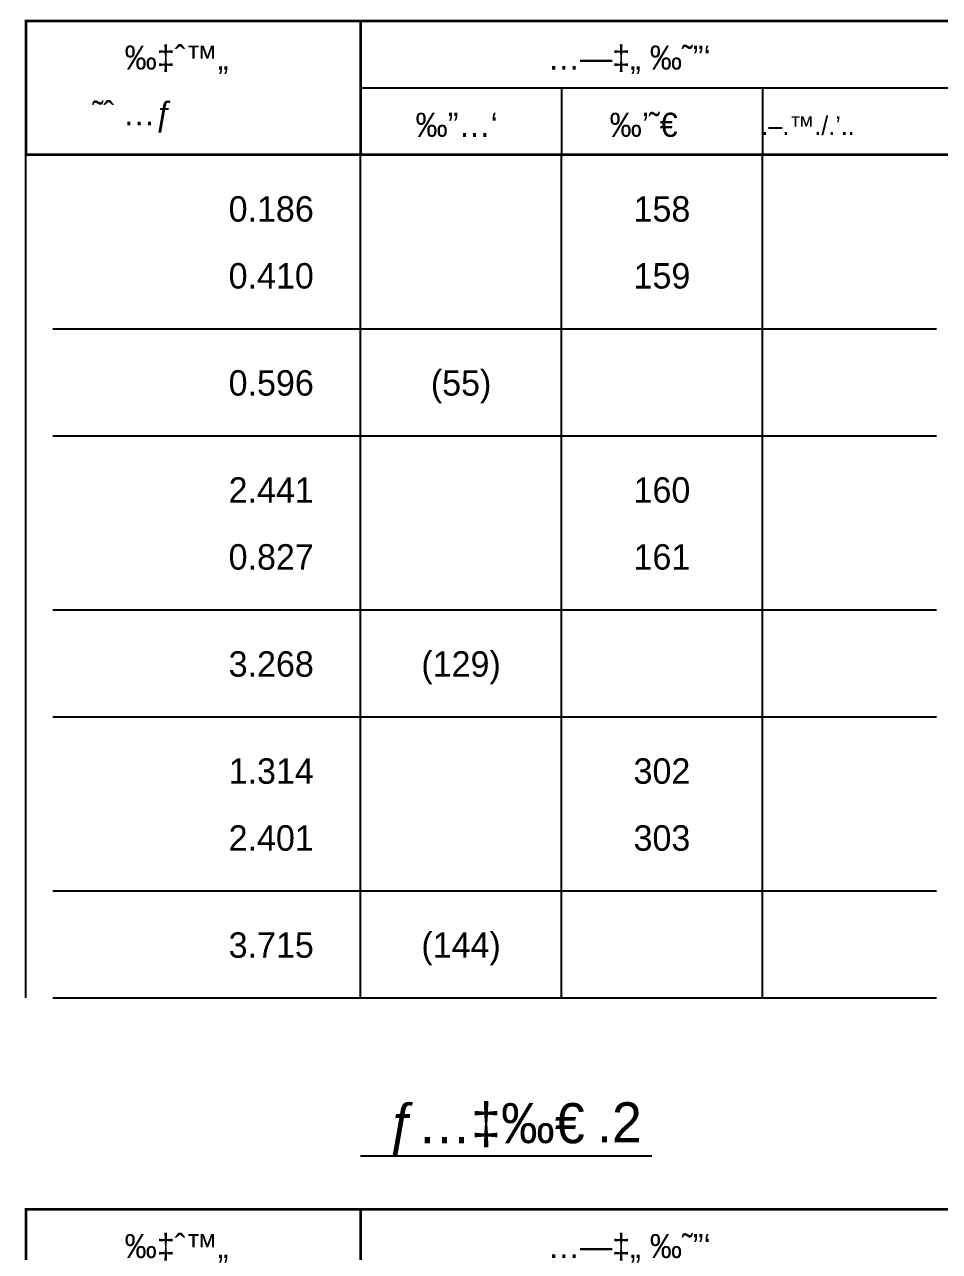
# Model space of a CAD drawing. Extents: x 187751 to 188722, y 663209 to 663959.
# Drawn here: x 188591.6 to 188677, y 663677.4 to 663791.9 of the extents above; entities that cross this region are included whole.
import ezdxf
from ezdxf.enums import TextEntityAlignment as Align

# ---------------------------------------------------------------- set-up
doc = ezdxf.new("R2010")
doc.units = 0
doc.header["$LTSCALE"] = 0.3
doc.layers.get('0').update_dxf_attribs({"linetype": 'CONTINUOUS'})
doc.layers.add('TR_TABLES', color=7, linetype='CONTINUOUS')
doc.styles.add('HEBTXT', font='HEBTXT')
doc.styles.add('TAZAR_HEBTXT', font='HEBTXT')
doc.styles.add('TRHEBTXT', font='HEBTXT')

# ---------------------------------------------------------------- blocks, each defined once
blk = doc.blocks.new('TAZAR_TABLE_D')
for p, q in [((-45, 4), (-23.25967361202769, 3.997639637888368)), ((0, 0), (0, -10)), ((-45, -5), (0, -5)), ((-30, -5), (-30, -10)), ((-15, -5), (-15, -10))]:
    blk.add_line(p, q)
at = {"const_width": 0.2}
for points in [[(-70, -10), (-70, 0), (0, 0)], [(-45, 0), (-45, -10)], [(0, -10), (0, 0)], [(0, -10), (-70, -10)]]:
    blk.add_lwpolyline(points, dxfattribs=at)
at = {"style": 'TRHEBTXT'}
for s, height, p in [('„—…‡', 3, (-42.98629970610126, 4.939512980673018)), ('‰‡ˆ™„', 1.8, (-62.62907513403415, -3.643928210847936)), ('…—‡„ ‰˜”‘', 1.8, (-31.02781970951464, -3.643928210847936)), ('˜ˆ …ƒ', 1.8, (-65.01719461659745, -7.810474348291528)), ('‰”…‘', 1.8, (-40.90346403096549, -8.66743110081876)), ('‰’˜€', 1.8, (-26.40854717621642, -8.66743110081876)), ('.–.™./.’..', 1.399999999999999, (-15.07006810316232, -8.526718690245573))]:
    blk.add_text(s, height=height, dxfattribs=at).set_placement(p)
blk = doc.blocks.new('TAZAR_TABLE_U')
for p, q in [((-45, 4), (-23.25967361202769, 3.997639637888368)), ((0, 0), (0, -10)), ((-45, -5), (0, -5)), ((-30, -5), (-30, -10)), ((-15, -5), (-15, -10))]:
    blk.add_line(p, q)
at = {"const_width": 0.2}
for points in [[(-70, -10), (-70, 0), (0, 0)], [(-45, 0), (-45, -10)], [(0, -10), (0, 0)], [(0, -10), (-70, -10)]]:
    blk.add_lwpolyline(points, dxfattribs=at)
at = {"style": 'TRHEBTXT'}
for s, height, p in [('ƒ…‡‰€', 3, (-42.98629970610126, 4.939512980673018)), ('‰‡ˆ™„', 1.8, (-62.62907513403415, -3.643928210847936)), ('…—‡„ ‰˜”‘', 1.8, (-31.02781970951464, -3.643928210847936)), ('˜ˆ …ƒ', 1.8, (-65.29699131217205, -7.810474348291528)), ('‰”…‘', 1.8, (-39.98230454246107, -8.66743110081876)), ('‰’˜€', 1.8, (-25.19267726390365, -8.66743110081876)), ('.–.™./.’..', 1.399999999999999, (-14.81242482834955, -8.363767195568698))]:
    blk.add_text(s, height=height, dxfattribs=at).set_placement(p)

msp = doc.modelspace()

# ---------------------------------------------------------------- linework, layer by layer
at = {"layer": 'TR_TABLES'}
for p, q in [((188591.6783679661, 663773.5385242956), (188591.6783679661, 663779.7885242956)), ((188622.9283679661, 663773.5385242956), (188622.9283679661, 663779.7885242956)), ((188641.6783679661, 663773.5385242956), (188641.6783679661, 663779.7885242956)), ((188660.4283679661, 663773.5385242956), (188660.4283679661, 663779.7885242956)), ((188591.6783679661, 663767.2885242956), (188591.6783679661, 663773.5385242956)), ((188622.9283679661, 663767.2885242956), (188622.9283679661, 663773.5385242956)), ((188641.6783679661, 663767.2885242956), (188641.6783679661, 663773.5385242956)), ((188660.4283679661, 663767.2885242956), (188660.4283679661, 663773.5385242956)), ((188591.6783679661, 663753.5385242956), (188591.6783679661, 663767.2885242956)), ((188622.9283679661, 663753.5385242956), (188622.9283679661, 663767.2885242956)), ((188641.6783679661, 663753.5385242956), (188641.6783679661, 663767.2885242956)), ((188660.4283679661, 663753.5385242956), (188660.4283679661, 663767.2885242956)), ((188594.1783679661, 663763.5385242956), (188676.6783679661, 663763.5385242956)), ((188591.6783679661, 663747.2885242956), (188591.6783679661, 663753.5385242956)), ((188594.1783679661, 663753.5385242956), (188676.6783679661, 663753.5385242956)), ((188622.9283679661, 663747.2885242956), (188622.9283679661, 663753.5385242956)), ((188641.6783679661, 663747.2885242956), (188641.6783679661, 663753.5385242956)), ((188660.4283679661, 663747.2885242956), (188660.4283679661, 663753.5385242956)), ((188591.6783679661, 663741.0385242956), (188591.6783679661, 663747.2885242956)), ((188622.9283679661, 663741.0385242956), (188622.9283679661, 663747.2885242956)), ((188641.6783679661, 663741.0385242956), (188641.6783679661, 663747.2885242956)), ((188660.4283679661, 663741.0385242956), (188660.4283679661, 663747.2885242956)), ((188591.6783679661, 663727.2885242956), (188591.6783679661, 663741.0385242956)), ((188622.9283679661, 663727.2885242956), (188622.9283679661, 663741.0385242956)), ((188641.6783679661, 663727.2885242956), (188641.6783679661, 663741.0385242956)), ((188660.4283679661, 663727.2885242956), (188660.4283679661, 663741.0385242956)), ((188594.1783679661, 663737.2885242956), (188676.6783679661, 663737.2885242956)), ((188591.6783679661, 663721.0385242956), (188591.6783679661, 663727.2885242956)), ((188594.1783679661, 663727.2885242956), (188676.6783679661, 663727.2885242956)), ((188622.9283679661, 663721.0385242956), (188622.9283679661, 663727.2885242956)), ((188641.6783679661, 663721.0385242956), (188641.6783679661, 663727.2885242956)), ((188660.4283679661, 663721.0385242956), (188660.4283679661, 663727.2885242956)), ((188591.6783679661, 663714.7885242956), (188591.6783679661, 663721.0385242956)), ((188622.9283679661, 663714.7885242956), (188622.9283679661, 663721.0385242956)), ((188641.6783679661, 663714.7885242956), (188641.6783679661, 663721.0385242956)), ((188660.4283679661, 663714.7885242956), (188660.4283679661, 663721.0385242956)), ((188591.6783679661, 663701.0385242956), (188591.6783679661, 663714.7885242956)), ((188622.9283679661, 663701.0385242956), (188622.9283679661, 663714.7885242956)), ((188641.6783679661, 663701.0385242956), (188641.6783679661, 663714.7885242956)), ((188660.4283679661, 663701.0385242956), (188660.4283679661, 663714.7885242956)), ((188594.1783679661, 663711.0385242956), (188676.6783679661, 663711.0385242956)), ((188594.1783679661, 663701.0385242956), (188676.6783679661, 663701.0385242956))]:
    msp.add_line(p, q, dxfattribs=at)

# ---------------------------------------------------------------- block references
at = {"layer": 'TR_TABLES', "xscale": 1.25, "yscale": 1.25, "zscale": 1.25}
for name, p in [('TAZAR_TABLE_D', (188679.1783679661, 663792.2885242956)), ('TAZAR_TABLE_U', (188679.1783679661, 663681.2907208125))]:
    msp.add_blockref(name, p, dxfattribs=at)

# ---------------------------------------------------------------- texts
at = {"layer": 'TR_TABLES'}
for s, height, style, p in [('0.186', 2.375, 'HEBTXT', (188618.5533679661, 663773.5385242956)), ('0.410', 2.375, 'HEBTXT', (188618.5533679661, 663767.2885242956)), ('0.596', 2.375, 'HEBTXT', (188618.5533679661, 663757.2885242956)), ('2.441', 2.375, 'HEBTXT', (188618.5533679661, 663747.2885242956)), ('0.827', 2.375, 'HEBTXT', (188618.5533679661, 663741.0385242956)), ('3.268', 2.375, 'HEBTXT', (188618.5533679661, 663731.0385242956)), ('1.314', 2.375, 'HEBTXT', (188618.5533679661, 663721.0385242956)), ('2.401', 2.375, 'HEBTXT', (188618.5533679661, 663714.7885242956)), ('3.715', 2.375, 'HEBTXT', (188618.5533679661, 663704.7885242956)), ('.2', 3.75, 'TAZAR_HEBTXT', (188649.1783679661, 663687.5407208125))]:
    msp.add_text(s, height=height, dxfattribs=dict(at, style=style)).set_placement(p, align=Align.RIGHT)
at = {"layer": 'TR_TABLES', "style": 'HEBTXT'}
for s, p in [('158', (188651.0533679661, 663773.5385242956)), ('159', (188651.0533679661, 663767.2885242956)), ('(55)', (188632.3033679661, 663757.2885242956)), ('160', (188651.0533679661, 663747.2885242956)), ('161', (188651.0533679661, 663741.0385242956)), ('(129)', (188632.3033679661, 663731.0385242956)), ('302', (188651.0533679661, 663721.0385242956)), ('303', (188651.0533679661, 663714.7885242956)), ('(144)', (188632.3033679661, 663704.7885242956))]:
    msp.add_text(s, height=2.375, dxfattribs=at).set_placement(p, align=Align.CENTER)

doc.saveas('drawing.dxf')
